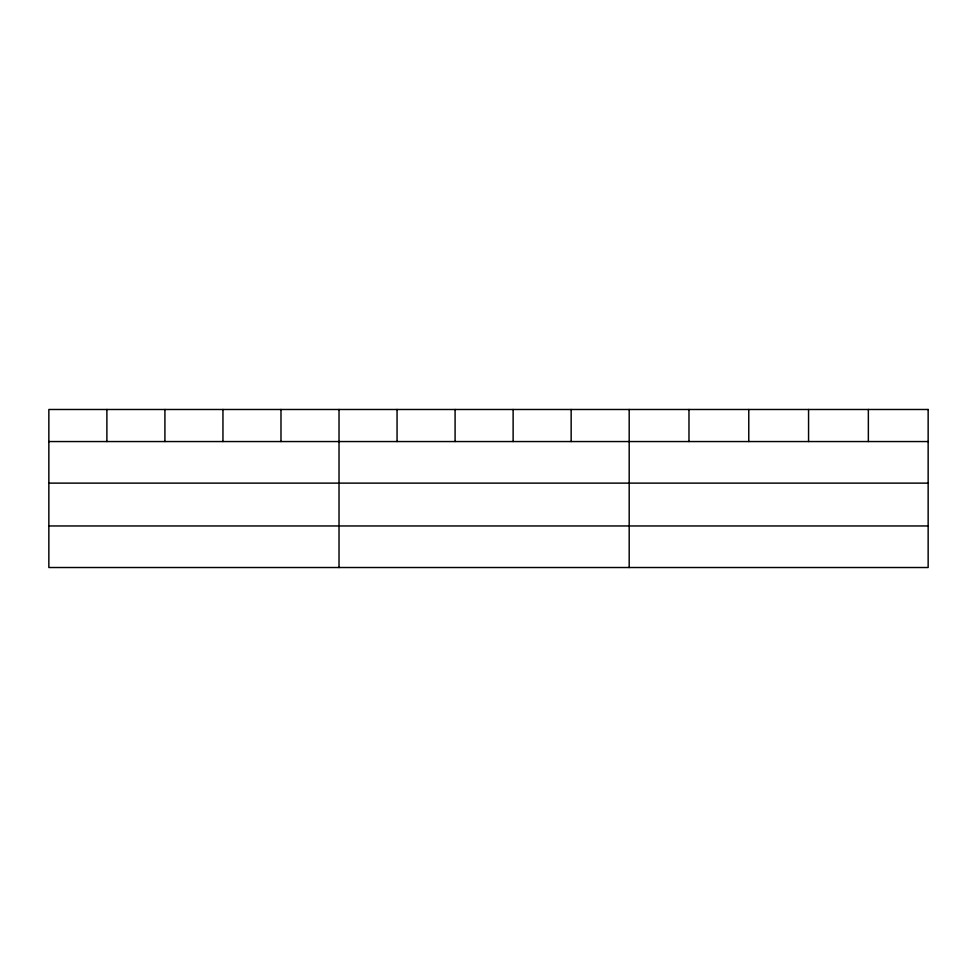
<?xml version="1.0" encoding="UTF-8"?>
<svg xmlns="http://www.w3.org/2000/svg" width="977" height="977" viewBox="0 0 977 977"><rect width="100%" height="100%" fill="white"/><g stroke="black" fill="none" stroke-linecap="round" stroke-linejoin="round"><path stroke-width="1.47" d="M48.85 441.555L928.15 441.555M48.85 483.127L928.15 483.127M48.85 525.956L928.15 525.956M868.358 409.485L868.358 441.555M808.565 409.485L808.565 441.555M748.773 409.485L748.773 441.555M688.98 409.485L688.98 441.555M629.188 409.485L629.188 567.515M571.154 409.485L571.154 441.555M513.12 409.485L513.12 441.555M455.087 409.485L455.087 441.555M397.053 409.485L397.053 441.555M339.019 409.485L339.019 567.515M280.985 409.485L280.985 441.555M222.951 409.485L222.951 441.555M164.918 409.485L164.918 441.555M106.884 409.485L106.884 441.555M928.15 409.485L48.85 409.485L48.85 567.515L928.15 567.515L928.15 409.485"/></g></svg>
